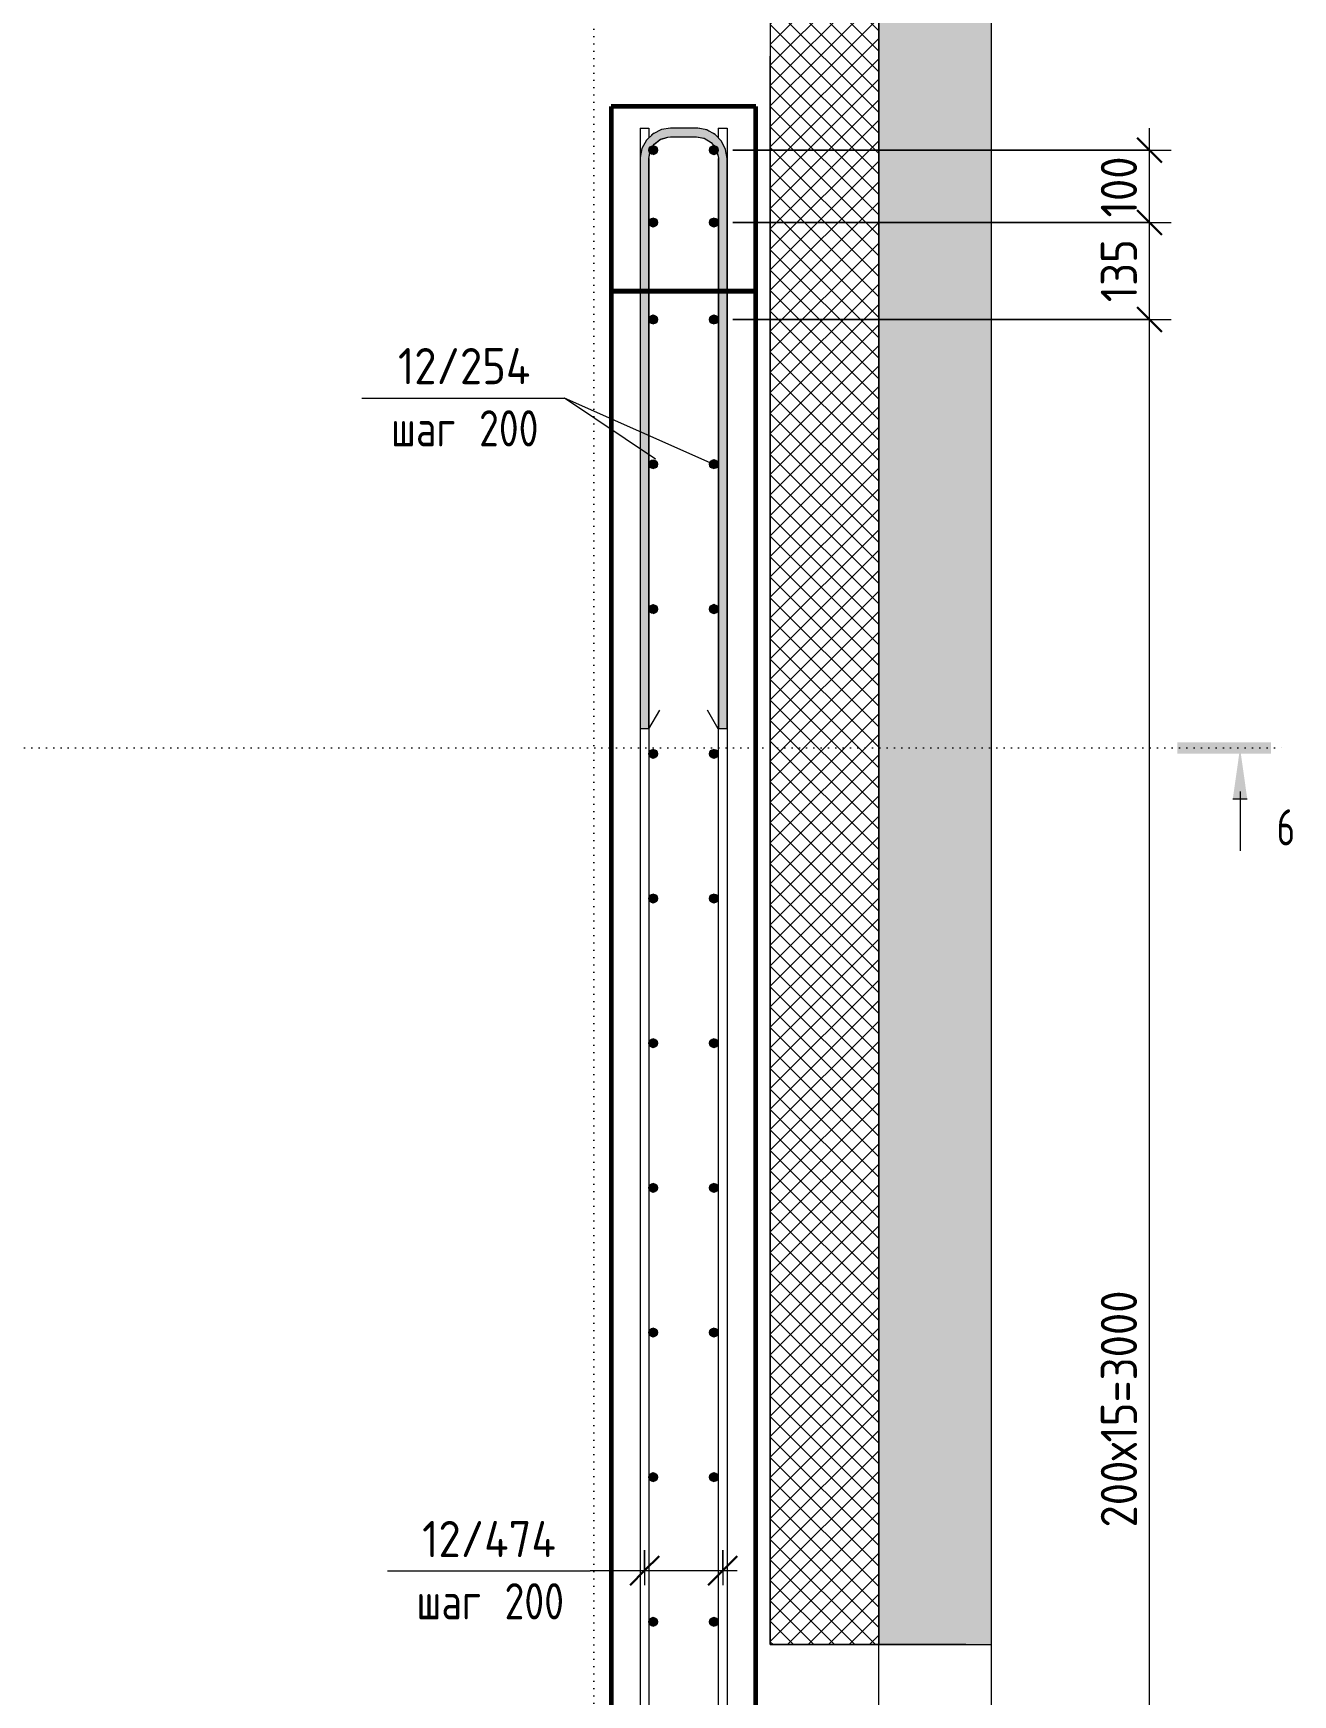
# Model space of a CAD drawing. Header units: millimetres. Extents: x 2384 to 38512, y -3571 to 48684.
# Drawn here: x 4512 to 6252, y 44206 to 46501 of the extents above; entities that cross this region are included whole.
import ezdxf

# ---------------------------------------------------------------- set-up
doc = ezdxf.new("R2010")
doc.units = ezdxf.units.MM
doc.linetypes.add('04 Пунктир 10мм', pattern=[10, 0, -10])
for name, color, linetype, lineweight in [('AA_Dim', 7, 'Continuous', 9), ('AA_Dim-20', 7, 'Continuous', 9), ('AA_Linii', 7, 'Continuous', 9), ('AA_Oformlenie', 7, 'Continuous', 9), ('AA_Razrez', 7, 'Continuous', 9), ('AA_Vinoska', 7, 'Continuous', 9), ('AF_Stena_Опалубка', 253, 'Continuous', 20), ('KR_Armatura', 7, 'Continuous', 20), ('KR_Armatura_Tonkie', 7, 'Continuous', 20)]:
    doc.layers.add(name, color=color, linetype=linetype, lineweight=lineweight)
doc.styles.add('ISOCPEUR', font='isocpeur.ttf', dxfattribs={"width": 0.7, "height": 50})
doc.styles.add('ISOCPEUR_1', font='isocpeur.ttf', dxfattribs={"width": 0.9, "height": 50})
doc.styles.add('ISOCPEUR_2', font='isocpeur.ttf', dxfattribs={"width": 0.8, "height": 50})
doc.dimstyles.new('05_Округл_5мм__непрозр_', dxfattribs={"dimscale": 304.8, "dimtxt": 49.799059, "dimasz": 0.111549, "dimexe": 0.098425, "dimexo": 0.065617, "dimgap": 0.006562, "dimtad": 1, "dimdec": 0, "dimrnd": 5, "dimdsep": 46, "dimtxsty": 'ISOCPEUR_1', "dimblk1": 'OBLIQUE', "dimblk2": 'OBLIQUE', "dimsah": 1, "dimcen": 0.09, "dimdle": 0.098425, "dimazin": 0, "dimtfac": 1, "dimtdec": 4, "dimtix": 1, "dimtmove": 0, "dimatfit": 3, "dimfxl": 1, "dimtvp": 1, "dimtfill": 1, "dimtolj": 1, "dimtzin": 0, "dimlwd": 18, "dimlwe": 18, "dimarcsym": 2})
doc.dimstyles.new('05_Округл_5мм__прозр__1', dxfattribs={"dimscale": 304.8, "dimtxt": 49.799059, "dimasz": 0.111549, "dimexe": 0.098425, "dimexo": 0.065617, "dimgap": 0.006562, "dimtad": 1, "dimdec": 0, "dimrnd": 5, "dimdsep": 46, "dimtxsty": 'ISOCPEUR_1', "dimblk1": 'OBLIQUE', "dimblk2": 'OBLIQUE', "dimsah": 1, "dimcen": 0.09, "dimdle": 0.098425, "dimazin": 0, "dimtfac": 1, "dimtdec": 4, "dimtix": 1, "dimtmove": 0, "dimatfit": 3, "dimfxl": 1, "dimtvp": 1, "dimtolj": 1, "dimtzin": 0, "dimlwd": 18, "dimlwe": 18, "dimarcsym": 2})
doc.dimstyles.new('10_Раскладка_арматуры_с_засечками_1', dxfattribs={"dimscale": 304.8, "dimtxt": 0.18, "dimasz": 0.131234, "dimexe": 0.065617, "dimexo": 0, "dimgap": 0, "dimtad": 1, "dimdec": 3, "dimrnd": 0.001, "dimdsep": 46, "dimtxsty": 'ISOCPEUR_2', "dimblk1": 'OBLIQUE', "dimblk2": 'OBLIQUE', "dimsah": 1, "dimcen": 0.09, "dimdle": 0.065617, "dimazin": 0, "dimtfac": 1, "dimtdec": 4, "dimtix": 1, "dimtmove": 2, "dimatfit": 3, "dimfxl": 1, "dimtvp": 1, "dimtolj": 1, "dimtzin": 0, "dimlwd": 18, "dimlwe": 18, "dimarcsym": 2})

# ---------------------------------------------------------------- blocks, each defined once
blk = doc.blocks.new('350_Стержень П торец СК-СГ _НесАрм_РабПлоск_ - 350_Стержень П торец СК-СГ _НесАрм_РабПлоск_-4215887-Схема армирования стен входной группы в_о Г_1-Е_1_2_1-3_1 на отм_ -0_920')
at = {"layer": 'KR_Armatura_Tonkie'}
for points in [[(5353.5, 46328), (5362.1, 46328), (5363.3, 46336.3), (5366.1, 46343), (5370.8, 46349.2), (5377.1, 46354), (5384.3, 46357), (5392.1, 46358.2), (5392.1, 46370), (5381.2, 46368.6), (5371.1, 46364.4), (5362.4, 46357.7), (5355.5, 46348.5), (5351.5, 46338.9), (5350.3, 46328), (5353.1, 46328)], [(5428.1, 46358), (5428.1, 46370), (5392.1, 46369.8), (5392.1, 46358), (5425.6, 46358)], [(5468.3, 46328), (5470.1, 46328), (5468.6, 46338.9), (5464.4, 46349), (5457.8, 46357.7), (5449.1, 46364.4), (5438.9, 46368.6), (5428.1, 46369.8), (5428.1, 46358), (5436.4, 46356.8), (5443.1, 46354), (5449.3, 46349.2), (5454, 46343), (5457, 46335.8), (5458.3, 46328), (5467.1, 46328)], [(5356.1, 45540), (5362.1, 45540), (5361.8, 46328), (5350.1, 46328), (5350.3, 45540), (5354.5, 45540)], [(5464.1, 45540), (5470.1, 45540), (5469.9, 46328), (5458.1, 46328), (5458.3, 45540), (5462.5, 45540)]]:
    blk.add_hatch(color=256, dxfattribs=at).paths.add_polyline_path(points)
for p, q in [((5428.1, 46370), (5392.1, 46370)), ((5392.1, 46358), (5428.1, 46358)), ((5350.1, 46328), (5350.1, 45540)), ((5362.1, 45540), (5362.1, 46328)), ((5458.1, 46328), (5458.1, 45540)), ((5470.1, 45540), (5470.1, 46328)), ((5362.1, 45540.1), (5377.1, 45566)), ((5458, 45540.1), (5443.1, 45566)), ((5362.1, 45540), (5350.1, 45540)), ((5470.1, 45540), (5458.1, 45540))]:
    blk.add_line(p, q, dxfattribs=at)
at = {"layer": 'KR_Armatura_Tonkie', "flags": 128}
for points in [[(5392.1, 46370), (5379.4, 46368), (5367.9, 46362.3), (5358.6, 46353.4), (5352.5, 46342.1), (5350.1, 46329.5), (5350.1, 46328)], [(5362.1, 46328), (5364, 46338.7), (5369.6, 46347.9), (5378.2, 46354.6), (5388.5, 46357.8), (5392.1, 46358)], [(5470.1, 46328), (5468.1, 46340.7), (5462.4, 46352.2), (5453.5, 46361.4), (5442.2, 46367.5), (5429.6, 46370), (5428.1, 46370)], [(5428.1, 46358), (5438.7, 46356), (5448, 46350.4), (5454.7, 46341.9), (5457.9, 46331.5), (5458.1, 46328)]]:
    blk.add_lwpolyline(points, dxfattribs=at)
blk = doc.blocks.new('350_Стержень П торец СК-СГ _НесАрм_РабПлоск_ - 350_Стержень П торец СК-СГ _НесАрм_РабПлоск_-V21-Схема армирования стен входной группы в_о Г_1-Е_1_2_1-3_1 на отм_ -0_920')
at = {"layer": 'KR_Armatura_Tonkie'}
for p, q in [((5370.2, 46348.4), (5377.8, 46354.3)), ((5379.6, 46355), (5387.1, 46357.3)), ((5428.1, 46370), (5392.1, 46370)), ((5392.1, 46358), (5428.1, 46358)), ((5428.1, 46358), (5437.6, 46356.3)), ((5440.1, 46355.2), (5446.6, 46351.3)), ((5448.4, 46349.9), (5454.3, 46342.3)), ((5350.1, 46328), (5350.1, 45540)), ((5362.1, 46328), (5363.8, 46337.5)), ((5362.1, 45540), (5362.1, 46328)), ((5364.9, 46340), (5368.8, 46346.5)), ((5455.1, 46340.5), (5457.4, 46333)), ((5458.1, 46328), (5458.1, 45540)), ((5470.1, 45540), (5470.1, 46328)), ((5362.1, 45540.1), (5377.1, 45566)), ((5458, 45540.1), (5443.1, 45566))]:
    blk.add_line(p, q, dxfattribs=at)
at = {"layer": 'KR_Armatura_Tonkie', "flags": 128}
for points in [[(5369.4, 46363.1), (5367.9, 46362.3), (5365.8, 46360.3)], [(5380.2, 46368.2), (5379.4, 46368), (5376.7, 46366.7)], [(5432.5, 46369.4), (5429.6, 46370), (5428.1, 46370)], [(5444.8, 46366.1), (5442.2, 46367.5), (5440.7, 46367.8)], [(5455.2, 46359.7), (5453.5, 46361.4), (5451.5, 46362.5)]]:
    blk.add_lwpolyline(points, dxfattribs=at)
blk = doc.blocks.new('011_Прямоугольник обрыва _ЭлУзла_ - 011_Прямоугольник обрыва _ЭлУзла_-3933759-Схема армирования стен входной группы в_о Г_1-Е_1_2_1-3_1 на отм_ -0_920')
at = {"layer": 'AA_Oformlenie'}
blk.add_line((2832.9, -1831.3), (2832.9, -5405.3), dxfattribs=at)
blk = doc.blocks.new('DIMBLOCK24-Схема армирования стен входной группы в_о Г_1-Е_1_2_1-3_1 на отм_ -0_920')
at = {"layer": 'AA_Dim-20', "lineweight": 30}
for p, q in [((6053.8, 46105.5), (6036.8, 46122.5)), ((6053.8, 46105.5), (6070.8, 46088.5)), ((6053.8, 43106.8), (6036.8, 43123.8)), ((6053.8, 43106.8), (6070.8, 43089.8))]:
    blk.add_line(p, q, dxfattribs=at)
at = {"layer": 'AA_Dim-20', "lineweight": 18}
for p, q in [((6053.8, 43076.8), (6053.8, 46135.5)), ((5478.1, 46105.5), (6083.8, 46105.5)), ((6053.8, 46105.5), (5478.1, 46105.5)), ((5478.1, 43106.8), (6083.8, 43106.8)), ((6053.8, 43106.8), (5478.1, 43106.8))]:
    blk.add_line(p, q, dxfattribs=at)
at = {"layer": 'AA_Dim-20', "color": 0, "lineweight": 18, "insert": (5986.5, 44436.6), "char_height": 50, "width": 406.82, "attachment_point": 1, "rotation": 90, "line_spacing_factor": 1.149209, "style": 'ISOCPEUR_1', "bg_fill": 3, "box_fill_scale": 1.25, "bg_fill_color": 256, "bg_fill_true_color": 13158600, "bg_fill_transparency": 0}
blk.add_mtext('200х15=3000', dxfattribs=at)
blk = doc.blocks.new('_Oblique')
at = {"color": 0, "linetype": 'ByBlock', "lineweight": -2}
blk.add_line((-0.5, -0.5), (0.5, 0.5), dxfattribs=at)
blk = doc.blocks.new('DIMBLOCK25-Схема армирования стен входной группы в_о Г_1-Е_1_2_1-3_1 на отм_ -0_920')
at = {"layer": 'AA_Dim-20', "lineweight": 18}
for p, q in [((5478.1, 46239.8), (6083.8, 46239.8)), ((6053.8, 46239.8), (5478.1, 46239.8)), ((6053.8, 46075.5), (6053.8, 46239.8)), ((5478.1, 46105.5), (6083.8, 46105.5)), ((6053.8, 46105.5), (5478.1, 46105.5))]:
    blk.add_line(p, q, dxfattribs=at)
at = {"layer": 'AA_Dim-20', "lineweight": 30}
for p, q in [((6053.8, 46239.8), (6036.8, 46256.8)), ((6053.8, 46239.8), (6070.8, 46222.8)), ((6053.8, 46105.5), (6036.8, 46122.5)), ((6053.8, 46105.5), (6070.8, 46088.5))]:
    blk.add_line(p, q, dxfattribs=at)
at = {"layer": 'AA_Dim-20', "color": 0, "lineweight": 18, "insert": (5986.5, 46129.6), "char_height": 50, "width": 103.429, "attachment_point": 1, "rotation": 90, "line_spacing_factor": 1.149209, "style": 'ISOCPEUR_1'}
blk.add_mtext('135', dxfattribs=at)
blk = doc.blocks.new('DIMBLOCK26-Схема армирования стен входной группы в_о Г_1-Е_1_2_1-3_1 на отм_ -0_920')
at = {"layer": 'AA_Dim-20', "lineweight": 30}
for p, q in [((6053.8, 46339.8), (6036.8, 46356.8)), ((6053.8, 46339.8), (6070.8, 46322.8)), ((6053.8, 46239.8), (6036.8, 46256.8)), ((6053.8, 46239.8), (6070.8, 46222.8))]:
    blk.add_line(p, q, dxfattribs=at)
at = {"layer": 'AA_Dim-20', "lineweight": 18}
for p, q in [((6053.8, 46239.8), (6053.8, 46369.8)), ((5478.1, 46339.8), (6083.8, 46339.8)), ((6053.8, 46339.8), (5478.1, 46339.8)), ((5478.1, 46239.8), (6083.8, 46239.8)), ((6053.8, 46239.8), (5478.1, 46239.8))]:
    blk.add_line(p, q, dxfattribs=at)
at = {"layer": 'AA_Dim-20', "color": 0, "lineweight": 18, "insert": (5986.5, 46246.7), "char_height": 50, "width": 103.429, "attachment_point": 1, "rotation": 90, "line_spacing_factor": 1.149209, "style": 'ISOCPEUR_1'}
blk.add_mtext('100', dxfattribs=at)
blk = doc.blocks.new('DIMBLOCK42-Схема армирования стен входной группы в_о Г_1-Е_1_2_1-3_1 на отм_ -0_920')
at = {"layer": 'AA_Dim-20', "lineweight": 18}
for p, q in [((5356.1, 44405.3), (5356.1, 44357)), ((5356.1, 44377), (5356.1, 44405.3)), ((5464.1, 44405.3), (5464.1, 44357)), ((5464.1, 44377), (5464.1, 44405.3)), ((5336.1, 44377), (5484.1, 44377))]:
    blk.add_line(p, q, dxfattribs=at)
at = {"layer": 'AA_Dim-20', "lineweight": 30}
for p, q in [((5356.1, 44377), (5336.1, 44357)), ((5356.1, 44377), (5376.1, 44397)), ((5464.1, 44377), (5444.1, 44357)), ((5464.1, 44377), (5484.1, 44397))]:
    blk.add_line(p, q, dxfattribs=at)
blk = doc.blocks.new('042_М_Арматуры - Диам длина поз _ Комментарий-2260297-Схема армирования стен входной группы в_о Г_1-Е_1_2_1-3_1 на отм_ -0_920')
at = {"layer": 'AA_Vinoska'}
blk.add_line((-7, 0), (7, 0), dxfattribs=at)
blk = doc.blocks.new('Разрез - Номер узла_ сзади-394133-Схема армирования стен входной группы в_о Г_1-Е_1_2_1-3_1 на отм_ -0_920')
at = {"layer": 'AA_Razrez'}
for points in [[(7.33, 0.4), (7.33, -0.39), (0.87, -0.39), (0.87, 0.4)], [(3.5, -3.53), (2.5, -3.53), (3, 0)]]:
    blk.add_hatch(color=256, dxfattribs=at).paths.add_polyline_path(points)
for p, q in [((3, -3), (3, -7.1)), ((2.5, -3.53), (3.5, -3.53))]:
    blk.add_line(p, q, dxfattribs=at)

msp = doc.modelspace()

# ---------------------------------------------------------------- hatches: boundary and pattern name
at = {"layer": 'AA_Oformlenie'}
h = msp.add_hatch(dxfattribs=at)
h.set_pattern_fill('FP_1', color=250, style=0, pattern_type=2)
h.set_pattern_definition([(45, (0, 0), (-14.142136, 14.142136), []), (135, (0, 0), (-14.142136, -14.142136), [])])
h.paths.add_polyline_path([(5661.2149, 41245), (5679.8788, 41245), (5679.8788, 42511.6354), (5529.8792, 42511.6354), (5529.8792, 41245)])
h.paths.add_polyline_path([(5679.8788, 44275), (5679.8789, 48482.1414), (5529.8791, 48482.1414), (5529.8792, 44275)])
h = msp.add_hatch(dxfattribs=at)
h.set_pattern_fill('FP_2', color=250, style=0, pattern_type=2)
h.set_pattern_definition([(135, (0, 0), (-44.90128, -44.90128), []), (135, (44.9, 0), (-44.90128, -44.90128), [79.375, -15.875, 0.67056, -15.204])])
h.paths.add_polyline_path([(5684.9744, 41245), (5834.8902, 41245), (5834.8902, 42511.6354), (5679.8788, 42511.6354), (5679.8788, 41245)])
h.paths.add_polyline_path([(5679.8788, 44275), (5834.8902, 44275), (5834.8902, 46650.8561), (5818.828, 46650.8561), (5818.828, 46672.8561), (5834.8902, 46672.8561), (5800.2302, 46684.1178), (5834.8902, 46695.3795), (5834.8902, 48482.1414), (5679.8788, 48482.1414), (5679.8788, 44828.1762)])
at = {"layer": 'KR_Armatura'}
h = msp.add_hatch(color=256, dxfattribs=at)
edge = h.paths.add_edge_path()
edge.add_arc((5368.0616, 46339.84), 6, 0, 360)
for points in [[(5368.0616, 46333.84), (5373.2578, 46336.84), (5373.2578, 46342.84), (5367.9205, 46345.7586), (5362.8655, 46342.84), (5362.8655, 46336.84), (5367.9205, 46333.9215)], [(5452.0616, 46333.84), (5457.2578, 46336.84), (5457.2578, 46342.84), (5452.0616, 46345.84), (5446.8655, 46342.84), (5446.8655, 46336.84)], [(5368.0616, 46233.84), (5373.2578, 46236.84), (5373.2578, 46242.84), (5367.9205, 46245.7586), (5362.8655, 46242.84), (5362.8655, 46236.84), (5367.9205, 46233.9215)], [(5452.0616, 46233.84), (5457.2578, 46236.84), (5457.2578, 46242.84), (5452.0616, 46245.84), (5446.8655, 46242.84), (5446.8655, 46236.84)], [(5368.0616, 46099.5037), (5373.2578, 46102.5037), (5373.2578, 46108.5037), (5367.9205, 46111.4223), (5362.8655, 46108.5037), (5362.8655, 46102.5037), (5367.9205, 46099.5852)], [(5452.0616, 46099.5037), (5457.2578, 46102.5037), (5457.2578, 46108.5037), (5452.0616, 46111.5037), (5446.8655, 46108.5037), (5446.8655, 46102.5037)], [(5368.0616, 45899.5872), (5373.2578, 45902.5872), (5373.2578, 45908.5872), (5367.9205, 45911.5058), (5362.8655, 45908.5872), (5362.8655, 45902.5872), (5367.9205, 45899.6687)], [(5452.0616, 45899.5872), (5457.2578, 45902.5872), (5457.2578, 45908.5872), (5452.0616, 45911.5872), (5446.8655, 45908.5872), (5446.8655, 45902.5872)], [(5368.0616, 45699.6708), (5373.2578, 45702.6708), (5373.2578, 45708.6708), (5367.9205, 45711.5893), (5362.8655, 45708.6708), (5362.8655, 45702.6708), (5367.9205, 45699.7522)], [(5452.0616, 45699.6708), (5457.2578, 45702.6708), (5457.2578, 45708.6708), (5452.0616, 45711.6708), (5446.8655, 45708.6708), (5446.8655, 45702.6708)], [(5368.0616, 45499.7543), (5373.2578, 45502.7543), (5373.2578, 45508.7543), (5368.0616, 45511.7543), (5362.8655, 45508.7543), (5362.8655, 45502.7543)], [(5452.0616, 45499.7543), (5457.2578, 45502.7543), (5457.2578, 45508.7543), (5452.0616, 45511.7543), (5446.8655, 45508.7543), (5446.8655, 45502.7543)], [(5368.0616, 45299.8378), (5373.2578, 45302.8378), (5373.2578, 45308.8378), (5368.0616, 45311.8378), (5362.8655, 45308.8378), (5362.8655, 45302.8378)], [(5452.0616, 45299.8378), (5457.2578, 45302.8378), (5457.2578, 45308.8378), (5452.0616, 45311.8378), (5446.8655, 45308.8378), (5446.8655, 45302.8378)], [(5368.0616, 45099.9213), (5373.2578, 45102.9213), (5373.2578, 45108.9213), (5368.0616, 45111.9213), (5362.8655, 45108.9213), (5362.8655, 45102.9213)], [(5452.0616, 45099.9213), (5457.2578, 45102.9213), (5457.2578, 45108.9213), (5452.0616, 45111.9213), (5446.8655, 45108.9213), (5446.8655, 45102.9213)], [(5368.0616, 44900.0048), (5373.2578, 44903.0048), (5373.2578, 44909.0048), (5368.0616, 44912.0048), (5362.8655, 44909.0048), (5362.8655, 44903.0048)], [(5452.0616, 44900.0048), (5457.2578, 44903.0048), (5457.2578, 44909.0048), (5452.0616, 44912.0048), (5446.8655, 44909.0048), (5446.8655, 44903.0048)], [(5368.0616, 44700.0884), (5373.2578, 44703.0884), (5373.2578, 44709.0884), (5368.0616, 44712.0884), (5362.8655, 44709.0884), (5362.8655, 44703.0884)], [(5452.0616, 44700.0884), (5457.2578, 44703.0884), (5457.2578, 44709.0884), (5452.0616, 44712.0884), (5446.8655, 44709.0884), (5446.8655, 44703.0884)], [(5368.0616, 44500.1719), (5373.2578, 44503.1719), (5373.2578, 44509.1719), (5368.0616, 44512.1719), (5362.8655, 44509.1719), (5362.8655, 44503.1719)], [(5452.0616, 44500.1719), (5457.2578, 44503.1719), (5457.2578, 44509.1719), (5452.0616, 44512.1719), (5446.8655, 44509.1719), (5446.8655, 44503.1719)], [(5368.0616, 44300.2554), (5373.2578, 44303.2554), (5373.2578, 44309.2554), (5368.0616, 44312.2554), (5362.8655, 44309.2554), (5362.8655, 44303.2554)], [(5452.0616, 44300.2554), (5457.2578, 44303.2554), (5457.2578, 44309.2554), (5452.0616, 44312.2554), (5446.8655, 44309.2554), (5446.8655, 44303.2554)]]:
    msp.add_hatch(color=256, dxfattribs=at).paths.add_polyline_path(points)
h = msp.add_hatch(color=256, dxfattribs=at)
edge = h.paths.add_edge_path()
edge.add_arc((5452.0616, 46339.84), 6, 0, 360)
h = msp.add_hatch(color=256, dxfattribs=at)
edge = h.paths.add_edge_path()
edge.add_arc((5368.0616, 46239.84), 6, 0, 360)
h = msp.add_hatch(color=256, dxfattribs=at)
edge = h.paths.add_edge_path()
edge.add_arc((5452.0616, 46239.84), 6, 0, 360)
h = msp.add_hatch(color=256, dxfattribs=at)
edge = h.paths.add_edge_path()
edge.add_arc((5368.0616, 46105.5037), 6, 0, 360)
h = msp.add_hatch(color=256, dxfattribs=at)
edge = h.paths.add_edge_path()
edge.add_arc((5452.0616, 46105.5037), 6, 0, 360)
h = msp.add_hatch(color=256, dxfattribs=at)
edge = h.paths.add_edge_path()
edge.add_arc((5368.0616, 45905.5872), 6, 0, 360)
h = msp.add_hatch(color=256, dxfattribs=at)
edge = h.paths.add_edge_path()
edge.add_arc((5452.0616, 45905.5872), 6, 0, 360)
h = msp.add_hatch(color=256, dxfattribs=at)
edge = h.paths.add_edge_path()
edge.add_arc((5368.0616, 45705.6708), 6, 0, 360)
h = msp.add_hatch(color=256, dxfattribs=at)
edge = h.paths.add_edge_path()
edge.add_arc((5452.0616, 45705.6708), 6, 0, 360)
h = msp.add_hatch(color=256, dxfattribs=at)
edge = h.paths.add_edge_path()
edge.add_arc((5368.0616, 45505.7543), 6, 0, 360)
h = msp.add_hatch(color=256, dxfattribs=at)
edge = h.paths.add_edge_path()
edge.add_arc((5452.0616, 45505.7543), 6, 0, 360)
h = msp.add_hatch(color=256, dxfattribs=at)
edge = h.paths.add_edge_path()
edge.add_arc((5368.0616, 45305.8378), 6, 0, 360)
h = msp.add_hatch(color=256, dxfattribs=at)
edge = h.paths.add_edge_path()
edge.add_arc((5452.0616, 45305.8378), 6, 0, 360)
h = msp.add_hatch(color=256, dxfattribs=at)
edge = h.paths.add_edge_path()
edge.add_arc((5368.0616, 45105.9213), 6, 0, 360)
h = msp.add_hatch(color=256, dxfattribs=at)
edge = h.paths.add_edge_path()
edge.add_arc((5452.0616, 45105.9213), 6, 0, 360)
h = msp.add_hatch(color=256, dxfattribs=at)
edge = h.paths.add_edge_path()
edge.add_arc((5368.0616, 44906.0048), 6, 0, 360)
h = msp.add_hatch(color=256, dxfattribs=at)
edge = h.paths.add_edge_path()
edge.add_arc((5452.0616, 44906.0048), 6, 0, 360)
h = msp.add_hatch(color=256, dxfattribs=at)
edge = h.paths.add_edge_path()
edge.add_arc((5368.0616, 44706.0884), 6, 0, 360)
h = msp.add_hatch(color=256, dxfattribs=at)
edge = h.paths.add_edge_path()
edge.add_arc((5452.0616, 44706.0884), 6, 0, 360)
h = msp.add_hatch(color=256, dxfattribs=at)
edge = h.paths.add_edge_path()
edge.add_arc((5368.0616, 44506.1719), 6, 0, 360)
h = msp.add_hatch(color=256, dxfattribs=at)
edge = h.paths.add_edge_path()
edge.add_arc((5452.0616, 44506.1719), 6, 0, 360)
h = msp.add_hatch(color=256, dxfattribs=at)
edge = h.paths.add_edge_path()
edge.add_arc((5368.0616, 44306.2554), 6, 0, 360)
h = msp.add_hatch(color=256, dxfattribs=at)
edge = h.paths.add_edge_path()
edge.add_arc((5452.0616, 44306.2554), 6, 0, 360)

# ---------------------------------------------------------------- linework, layer by layer
at = {"layer": 'AA_Linii'}
for p, q in [((5529.8792, 48240.8167), (5529.8792, 44275)), ((5679.8788, 44275), (5679.8788, 48206.1306)), ((5679.8788, 48169.71), (5679.8788, 44275)), ((5529.8788, 44275), (5529.8788, 46469.7099)), ((5679.8788, 41245), (5679.8788, 46469.7099)), ((5679.8788, 44275), (5529.8788, 44275)), ((5529.8792, 44275), (5679.8788, 44275)), ((5679.8788, 44275), (5834.8902, 44275)), ((5799.8658, 44275), (5679.8788, 44275))]:
    msp.add_line(p, q, dxfattribs=at)
at = {"layer": 'AA_Razrez', "linetype": '04 Пунктир 10мм'}
msp.add_line((5286.123, 40749.8087), (5286.123, 48658.5138), dxfattribs=at)
at = {"layer": 'AA_Vinoska'}
for p, q in [((5371.3923, 45912.7548), (5245.6722, 45997.1876)), ((5357.6754, 44376.6049), (5280.9107, 44376.6049))]:
    msp.add_line(p, q, dxfattribs=at)
at = {"layer": 'AF_Stena_Опалубка', "lineweight": 60}
for p, q in [((5310.0616, 46400), (5310.0616, 46145)), ((5510.0616, 46400), (5310.0616, 46400)), ((5510.0616, 46145), (5510.0616, 46400)), ((5310.0616, 46145), (5510.0616, 46145)), ((5310.0616, 46145), (5310.0616, 43064.9999)), ((5510.0616, 46145), (5310.0616, 46145)), ((5510.0616, 43064.9999), (5510.0616, 46145))]:
    msp.add_line(p, q, dxfattribs=at)
at = {"layer": 'KR_Armatura'}
for p, q in [((5367.9205, 46345.7586), (5362.8655, 46342.84)), ((5362.8655, 46342.84), (5362.8655, 46336.84)), ((5362.8655, 46336.84), (5367.9205, 46333.9215)), ((5373.2578, 46342.84), (5367.9205, 46345.7586)), ((5367.9205, 46333.9215), (5368.0616, 46333.84)), ((5368.0616, 46333.84), (5373.2578, 46336.84)), ((5373.2578, 46336.84), (5373.2578, 46342.84)), ((5452.0616, 46345.84), (5446.8655, 46342.84)), ((5446.8655, 46342.84), (5446.8655, 46336.84)), ((5446.8655, 46336.84), (5452.0616, 46333.84)), ((5457.2578, 46342.84), (5452.0616, 46345.84)), ((5452.0616, 46333.84), (5457.2578, 46336.84)), ((5457.2578, 46336.84), (5457.2578, 46342.84)), ((5367.9205, 46245.7586), (5362.8655, 46242.84)), ((5362.8655, 46242.84), (5362.8655, 46236.84)), ((5362.8655, 46236.84), (5367.9205, 46233.9215)), ((5373.2578, 46242.84), (5367.9205, 46245.7586)), ((5368.0616, 46233.84), (5373.2578, 46236.84)), ((5373.2578, 46236.84), (5373.2578, 46242.84)), ((5452.0616, 46245.84), (5446.8655, 46242.84)), ((5446.8655, 46242.84), (5446.8655, 46236.84)), ((5446.8655, 46236.84), (5452.0616, 46233.84)), ((5457.2578, 46242.84), (5452.0616, 46245.84)), ((5452.0616, 46233.84), (5457.2578, 46236.84)), ((5457.2578, 46236.84), (5457.2578, 46242.84)), ((5367.9205, 46233.9215), (5368.0616, 46233.84)), ((5367.9205, 46111.4223), (5362.8655, 46108.5037)), ((5362.8655, 46108.5037), (5362.8655, 46102.5037)), ((5362.8655, 46102.5037), (5367.9205, 46099.5852)), ((5373.2578, 46108.5037), (5367.9205, 46111.4223)), ((5367.9205, 46099.5852), (5368.0616, 46099.5037)), ((5368.0616, 46099.5037), (5373.2578, 46102.5037)), ((5373.2578, 46102.5037), (5373.2578, 46108.5037)), ((5452.0616, 46111.5037), (5446.8655, 46108.5037)), ((5446.8655, 46108.5037), (5446.8655, 46102.5037)), ((5446.8655, 46102.5037), (5452.0616, 46099.5037)), ((5457.2578, 46108.5037), (5452.0616, 46111.5037)), ((5452.0616, 46099.5037), (5457.2578, 46102.5037)), ((5457.2578, 46102.5037), (5457.2578, 46108.5037)), ((5367.9205, 45911.5058), (5362.8655, 45908.5872)), ((5362.8655, 45908.5872), (5362.8655, 45902.5872)), ((5362.8655, 45902.5872), (5367.9205, 45899.6687)), ((5373.2578, 45908.5872), (5367.9205, 45911.5058)), ((5367.9205, 45899.6687), (5368.0616, 45899.5872)), ((5368.0616, 45899.5872), (5373.2578, 45902.5872)), ((5373.2578, 45902.5872), (5373.2578, 45908.5872)), ((5452.0616, 45911.5872), (5446.8655, 45908.5872)), ((5446.8655, 45908.5872), (5446.8655, 45902.5872)), ((5446.8655, 45902.5872), (5452.0616, 45899.5872)), ((5457.2578, 45908.5872), (5452.0616, 45911.5872)), ((5452.0616, 45899.5872), (5457.2578, 45902.5872)), ((5457.2578, 45902.5872), (5457.2578, 45908.5872)), ((5367.9205, 45711.5893), (5362.8655, 45708.6708)), ((5362.8655, 45708.6708), (5362.8655, 45702.6708)), ((5373.2578, 45708.6708), (5367.9205, 45711.5893)), ((5373.2578, 45702.6708), (5373.2578, 45708.6708)), ((5452.0616, 45711.6708), (5446.8655, 45708.6708)), ((5446.8655, 45708.6708), (5446.8655, 45702.6708)), ((5457.2578, 45708.6708), (5452.0616, 45711.6708)), ((5457.2578, 45702.6708), (5457.2578, 45708.6708)), ((5362.8655, 45702.6708), (5367.9205, 45699.7522)), ((5367.9205, 45699.7522), (5368.0616, 45699.6708)), ((5368.0616, 45699.6708), (5373.2578, 45702.6708)), ((5446.8655, 45702.6708), (5452.0616, 45699.6708)), ((5452.0616, 45699.6708), (5457.2578, 45702.6708)), ((5368.0616, 45511.7543), (5362.8655, 45508.7543)), ((5362.8655, 45508.7543), (5362.8655, 45502.7543)), ((5362.8655, 45502.7543), (5368.0616, 45499.7543)), ((5373.2578, 45508.7543), (5368.0616, 45511.7543)), ((5368.0616, 45499.7543), (5373.2578, 45502.7543)), ((5373.2578, 45502.7543), (5373.2578, 45508.7543)), ((5452.0616, 45511.7543), (5446.8655, 45508.7543)), ((5446.8655, 45508.7543), (5446.8655, 45502.7543)), ((5446.8655, 45502.7543), (5452.0616, 45499.7543)), ((5457.2578, 45508.7543), (5452.0616, 45511.7543)), ((5452.0616, 45499.7543), (5457.2578, 45502.7543)), ((5457.2578, 45502.7543), (5457.2578, 45508.7543)), ((5368.0616, 45311.8378), (5362.8655, 45308.8378)), ((5362.8655, 45308.8378), (5362.8655, 45302.8378)), ((5362.8655, 45302.8378), (5368.0616, 45299.8378)), ((5373.2578, 45308.8378), (5368.0616, 45311.8378)), ((5368.0616, 45299.8378), (5373.2578, 45302.8378)), ((5373.2578, 45302.8378), (5373.2578, 45308.8378)), ((5452.0616, 45311.8378), (5446.8655, 45308.8378)), ((5446.8655, 45308.8378), (5446.8655, 45302.8378)), ((5446.8655, 45302.8378), (5452.0616, 45299.8378)), ((5457.2578, 45308.8378), (5452.0616, 45311.8378)), ((5452.0616, 45299.8378), (5457.2578, 45302.8378)), ((5457.2578, 45302.8378), (5457.2578, 45308.8378)), ((5368.0616, 45111.9213), (5362.8655, 45108.9213)), ((5373.2578, 45108.9213), (5368.0616, 45111.9213)), ((5452.0616, 45111.9213), (5446.8655, 45108.9213)), ((5457.2578, 45108.9213), (5452.0616, 45111.9213)), ((5362.8655, 45108.9213), (5362.8655, 45102.9213)), ((5362.8655, 45102.9213), (5368.0616, 45099.9213)), ((5368.0616, 45099.9213), (5373.2578, 45102.9213)), ((5373.2578, 45102.9213), (5373.2578, 45108.9213)), ((5446.8655, 45108.9213), (5446.8655, 45102.9213)), ((5446.8655, 45102.9213), (5452.0616, 45099.9213)), ((5452.0616, 45099.9213), (5457.2578, 45102.9213)), ((5457.2578, 45102.9213), (5457.2578, 45108.9213)), ((5368.0616, 44912.0048), (5362.8655, 44909.0048)), ((5362.8655, 44909.0048), (5362.8655, 44903.0048)), ((5362.8655, 44903.0048), (5368.0616, 44900.0048)), ((5373.2578, 44909.0048), (5368.0616, 44912.0048)), ((5368.0616, 44900.0048), (5373.2578, 44903.0048)), ((5373.2578, 44903.0048), (5373.2578, 44909.0048)), ((5452.0616, 44912.0048), (5446.8655, 44909.0048)), ((5446.8655, 44909.0048), (5446.8655, 44903.0048)), ((5446.8655, 44903.0048), (5452.0616, 44900.0048)), ((5457.2578, 44909.0048), (5452.0616, 44912.0048)), ((5452.0616, 44900.0048), (5457.2578, 44903.0048)), ((5457.2578, 44903.0048), (5457.2578, 44909.0048)), ((5368.0616, 44712.0884), (5362.8655, 44709.0884)), ((5362.8655, 44709.0884), (5362.8655, 44703.0884)), ((5362.8655, 44703.0884), (5368.0616, 44700.0884)), ((5373.2578, 44709.0884), (5368.0616, 44712.0884)), ((5368.0616, 44700.0884), (5373.2578, 44703.0884)), ((5373.2578, 44703.0884), (5373.2578, 44709.0884)), ((5452.0616, 44712.0884), (5446.8655, 44709.0884)), ((5446.8655, 44709.0884), (5446.8655, 44703.0884)), ((5446.8655, 44703.0884), (5452.0616, 44700.0884)), ((5457.2578, 44709.0884), (5452.0616, 44712.0884)), ((5452.0616, 44700.0884), (5457.2578, 44703.0884)), ((5457.2578, 44703.0884), (5457.2578, 44709.0884)), ((5368.0616, 44512.1719), (5362.8655, 44509.1719)), ((5362.8655, 44509.1719), (5362.8655, 44503.1719)), ((5362.8655, 44503.1719), (5368.0616, 44500.1719)), ((5373.2578, 44509.1719), (5368.0616, 44512.1719)), ((5368.0616, 44500.1719), (5373.2578, 44503.1719)), ((5373.2578, 44503.1719), (5373.2578, 44509.1719)), ((5452.0616, 44512.1719), (5446.8655, 44509.1719)), ((5446.8655, 44509.1719), (5446.8655, 44503.1719)), ((5446.8655, 44503.1719), (5452.0616, 44500.1719)), ((5457.2578, 44509.1719), (5452.0616, 44512.1719)), ((5452.0616, 44500.1719), (5457.2578, 44503.1719)), ((5457.2578, 44503.1719), (5457.2578, 44509.1719)), ((5368.0616, 44312.2554), (5362.8655, 44309.2554)), ((5362.8655, 44309.2554), (5362.8655, 44303.2554)), ((5373.2578, 44309.2554), (5368.0616, 44312.2554)), ((5373.2578, 44303.2554), (5373.2578, 44309.2554)), ((5452.0616, 44312.2554), (5446.8655, 44309.2554)), ((5446.8655, 44309.2554), (5446.8655, 44303.2554)), ((5457.2578, 44309.2554), (5452.0616, 44312.2554)), ((5457.2578, 44303.2554), (5457.2578, 44309.2554)), ((5362.8655, 44303.2554), (5368.0616, 44300.2554)), ((5368.0616, 44300.2554), (5373.2578, 44303.2554)), ((5446.8655, 44303.2554), (5452.0616, 44300.2554)), ((5452.0616, 44300.2554), (5457.2578, 44303.2554))]:
    msp.add_line(p, q, dxfattribs=at)
for centre in [(5368.0616, 46339.84), (5452.0616, 46339.84), (5368.0616, 46239.84), (5452.0616, 46239.84), (5368.0616, 46105.5037), (5452.0616, 46105.5037), (5368.0616, 45905.5872), (5452.0616, 45905.5872), (5368.0616, 45705.6708), (5452.0616, 45705.6708), (5368.0616, 45505.7543), (5452.0616, 45505.7543), (5368.0616, 45305.8378), (5452.0616, 45305.8378), (5368.0616, 45105.9213), (5452.0616, 45105.9213), (5368.0616, 44906.0048), (5452.0616, 44906.0048), (5368.0616, 44706.0884), (5452.0616, 44706.0884), (5368.0616, 44506.1719), (5452.0616, 44506.1719), (5368.0616, 44306.2554), (5452.0616, 44306.2554)]:
    msp.add_circle(centre, 6, dxfattribs=at)
at = {"layer": 'KR_Armatura_Tonkie'}
for p, q in [((5350.0616, 46370), (5350.0616, 42924.9999)), ((5350.0616, 46370), (5362.0616, 46370)), ((5350.0616, 46370), (5350.0616, 42924.9999)), ((5350.0616, 46370), (5362.0616, 46370)), ((5350.0616, 46370), (5350.0616, 41634.6189)), ((5350.0616, 46370), (5362.0616, 46370)), ((5362.0616, 46370), (5362.0616, 46357.3055)), ((5362.0616, 46370), (5362.0616, 46357.3055)), ((5362.0616, 46370), (5362.0616, 46357.3055)), ((5458.0616, 46370), (5458.0616, 46357.3055)), ((5458.0616, 46370), (5470.0616, 46370)), ((5458.0616, 46370), (5458.0616, 46357.3055)), ((5458.0616, 46370), (5470.0616, 46370)), ((5458.0616, 46370), (5458.0616, 46357.3055)), ((5458.0616, 46370), (5470.0616, 46370)), ((5470.0616, 46370), (5470.0616, 42910.0797)), ((5470.0616, 46370), (5470.0616, 42910.0797)), ((5470.0616, 46370), (5470.0616, 41634.6189)), ((5362.0616, 46328), (5362.0616, 42924.9999)), ((5362.0616, 46328), (5362.0616, 42924.9999)), ((5362.0616, 46328), (5362.0616, 42910.3823)), ((5458.0616, 46328), (5458.0616, 42919.3716)), ((5458.0616, 46328), (5458.0616, 42919.3716)), ((5458.0616, 46328), (5458.0616, 41634.6189))]:
    msp.add_line(p, q, dxfattribs=at)

# ---------------------------------------------------------------- block references
at = {"layer": 'AA_Oformlenie'}
msp.add_blockref('011_Прямоугольник обрыва _ЭлУзла_ - 011_Прямоугольник обрыва _ЭлУзла_-3933759-Схема армирования стен входной группы в_о Г_1-Е_1_2_1-3_1 на отм_ -0_920', (3001.9788, 48482.1414), dxfattribs=at)
at = {"layer": 'AA_Vinoska', "xscale": 19.99999999999999, "yscale": 19.99999999999999, "zscale": 19.99999999999999}
for p in [(5105.6722, 45997.1876), (5105.6722, 45997.1876), (5140.9107, 44376.6049)]:
    msp.add_blockref('042_М_Арматуры - Диам длина поз _ Комментарий-2260297-Схема армирования стен входной группы в_о Г_1-Е_1_2_1-3_1 на отм_ -0_920', p, dxfattribs=at)
at = {"layer": 'KR_Armatura_Tonkie'}
for name in ['350_Стержень П торец СК-СГ _НесАрм_РабПлоск_ - 350_Стержень П торец СК-СГ _НесАрм_РабПлоск_-4215887-Схема армирования стен входной группы в_о Г_1-Е_1_2_1-3_1 на отм_ -0_920', '350_Стержень П торец СК-СГ _НесАрм_РабПлоск_ - 350_Стержень П торец СК-СГ _НесАрм_РабПлоск_-V21-Схема армирования стен входной группы в_о Г_1-Е_1_2_1-3_1 на отм_ -0_920', '350_Стержень П торец СК-СГ _НесАрм_РабПлоск_ - 350_Стержень П торец СК-СГ _НесАрм_РабПлоск_-V21-Схема армирования стен входной группы в_о Г_1-Е_1_2_1-3_1 на отм_ -0_920', '350_Стержень П торец СК-СГ _НесАрм_РабПлоск_ - 350_Стержень П торец СК-СГ _НесАрм_РабПлоск_-V21-Схема армирования стен входной группы в_о Г_1-Е_1_2_1-3_1 на отм_ -0_920', '350_Стержень П торец СК-СГ _НесАрм_РабПлоск_ - 350_Стержень П торец СК-СГ _НесАрм_РабПлоск_-V21-Схема армирования стен входной группы в_о Г_1-Е_1_2_1-3_1 на отм_ -0_920']:
    msp.add_blockref(name, (0, 0), dxfattribs=at)

# ---------------------------------------------------------------- texts
at = {"layer": 'AA_Razrez', "insert": (6229.6178, 45429.1263), "char_height": 50, "width": 30.303787, "attachment_point": 1, "style": 'ISOCPEUR'}
msp.add_mtext('\\fISOCPEUR|b0|i0|c204|p34|;\\W.7;6', dxfattribs=at)
at = {"layer": 'AA_Vinoska', "char_height": 50, "attachment_point": 1}
for s, insert, width, style in [('12/254', (5015.415, 46066.2697), 226.556887, 'ISOCPEUR_1'), ('12/254', (5015.415, 46066.2697), 226.556887, 'ISOCPEUR_1'), ('шаг', (5005.705, 45980.2887), 116.7257, 'ISOCPEUR_2'), ('шаг', (5005.705, 45980.2887), 116.7257, 'ISOCPEUR_2'), (' 200', (5102.0133, 45980.2887), 133.4008, 'ISOCPEUR_2'), (' 200', (5102.0133, 45980.2887), 133.4008, 'ISOCPEUR_2'), ('12/474', (5048.8535, 44445.687), 230.886, 'ISOCPEUR_1'), (' 200', (5137.2518, 44359.7059), 133.4008, 'ISOCPEUR_2'), ('шаг', (5040.9435, 44359.7059), 116.7257, 'ISOCPEUR_2')]:
    msp.add_mtext(s, dxfattribs=dict(at, insert=insert, width=width, style=style))

# ---------------------------------------------------------------- dimensions: what is measured, and where the dimension line sits
at = {"layer": 'AA_Dim', "lineweight": 18}
dim = msp.add_linear_dim(base=(6053.7869, 46339.84), p1=(5458.0616, 46239.84), p2=(5458.0616, 46339.84), angle=90, dimstyle='05_Округл_5мм__прозр__1', override={"dimpost": '<>', "dimfxl": 100}, dxfattribs=at)
dim.commit()
dim.dimension.update_dxf_attribs({"geometry": 'DIMBLOCK26-Схема армирования стен входной группы в_о Г_1-Е_1_2_1-3_1 на отм_ -0_920', "text_midpoint": (6026.7869, 46289.84)})

# ---------------------------------------------------------------- next in the draw order: dimensions: what is measured, and where the dimension line sits
dim = msp.add_linear_dim(base=(6053.7869, 46105.5037), p1=(5458.0616, 43106.7565), p2=(5458.0616, 46105.5037), angle=90, dimstyle='05_Округл_5мм__непрозр_', override={"dimpost": '200х15=<>', "dimfxl": 2998.747162}, dxfattribs=at)
dim.commit()
dim.dimension.update_dxf_attribs({"geometry": 'DIMBLOCK24-Схема армирования стен входной группы в_о Г_1-Е_1_2_1-3_1 на отм_ -0_920', "text_midpoint": (6026.7869, 44606.1301)})

# ---------------------------------------------------------------- next in the draw order: linework, layer by layer
at = {"layer": 'AA_Razrez', "linetype": '04 Пунктир 10мм'}
msp.add_line((3509.6078, 45513.6881), (6238.8693, 45513.6881), dxfattribs=at)
at = {"layer": 'AA_Vinoska'}
msp.add_line((5450.9726, 45905.9614), (5245.6722, 45997.1876), dxfattribs=at)

# ---------------------------------------------------------------- next in the draw order: block references
at = {"layer": 'AA_Razrez', "extrusion": (0, 0, -1), "xscale": 19.99999999999999, "yscale": 19.99999999999999, "zscale": 19.99999999999999}
msp.add_blockref('Разрез - Номер узла_ сзади-394133-Схема армирования стен входной группы в_о Г_1-Е_1_2_1-3_1 на отм_ -0_920', (-6238.8693, 45513.6881), dxfattribs=at)

# ---------------------------------------------------------------- next in the draw order: dimensions: what is measured, and where the dimension line sits
at = {"layer": 'AA_Dim', "lineweight": 18}
dim = msp.add_linear_dim(base=(6053.7869, 46239.84), p1=(5458.0616, 46105.5037), p2=(5458.0616, 46239.84), angle=90, dimstyle='05_Округл_5мм__прозр__1', override={"dimpost": '<>', "dimfxl": 134.336341}, dxfattribs=at)
dim.commit()
dim.dimension.update_dxf_attribs({"geometry": 'DIMBLOCK25-Схема армирования стен входной группы в_о Г_1-Е_1_2_1-3_1 на отм_ -0_920', "text_midpoint": (6026.7869, 46172.6719)})
dim = msp.add_linear_dim(base=(5464.0616, 44377.049), p1=(5356.0616, 44405.3333), p2=(5464.0616, 44405.3333), dimstyle='10_Раскладка_арматуры_с_засечками_1', override={"dimpost": '<>', "dimfxl": 108}, dxfattribs=at)
dim.commit()
dim.dimension.update_dxf_attribs({"geometry": 'DIMBLOCK42-Схема армирования стен входной группы в_о Г_1-Е_1_2_1-3_1 на отм_ -0_920', "text_midpoint": (5410.0616, 44402.049)})

doc.saveas('drawing.dxf')
